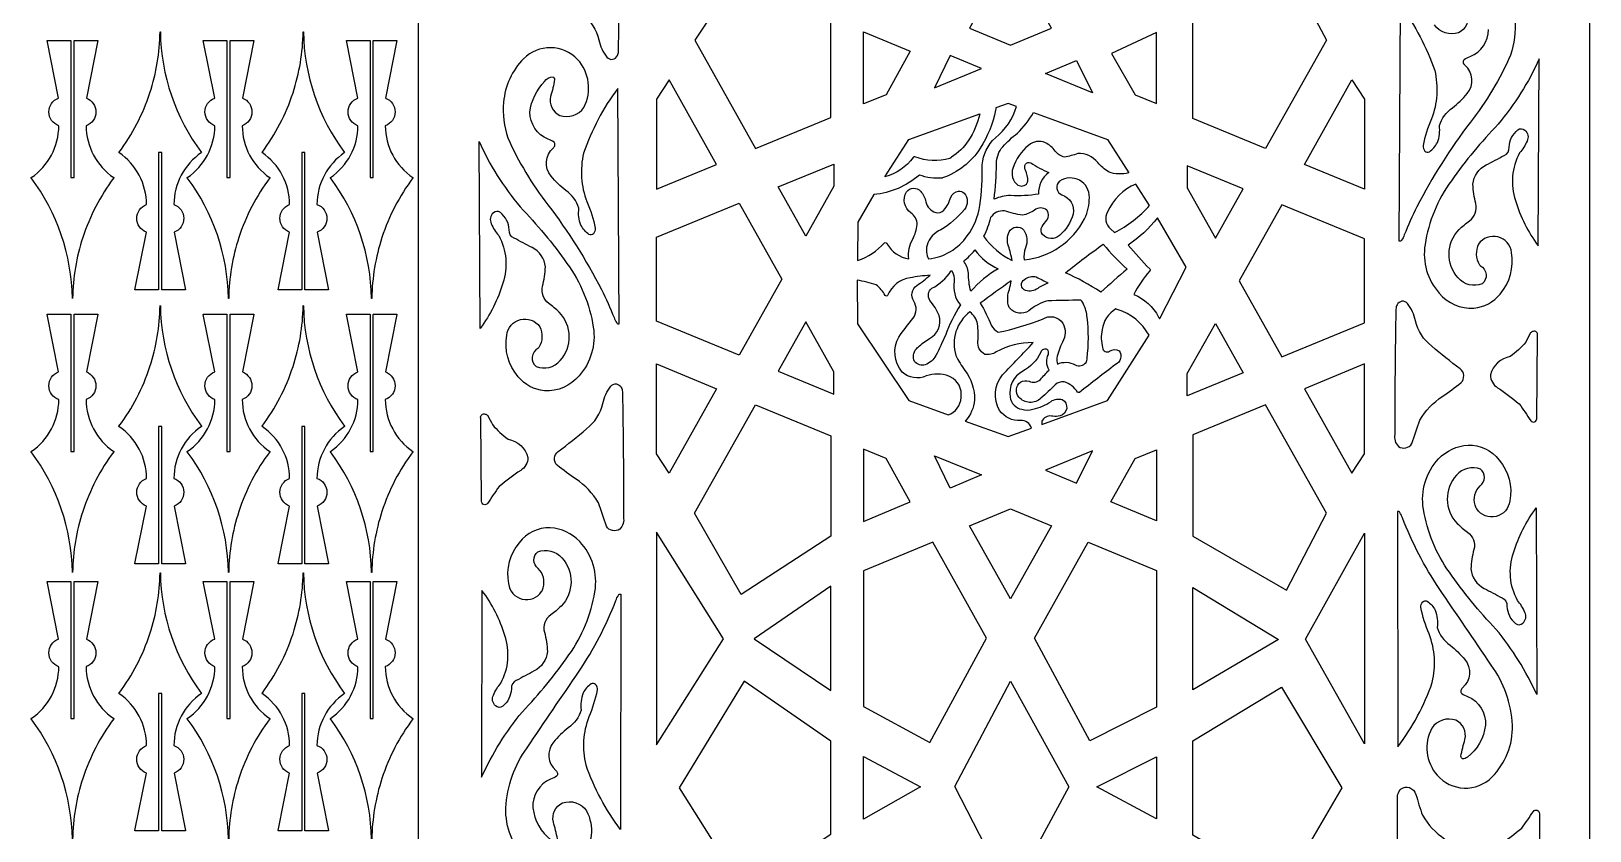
# Model space of a CAD drawing. Header units: millimetres. Extents: x -4954 to -3961, y 1552 to 3546.
# Drawn here: x -4952 to -3961, y 2142 to 2651 of the extents above; entities that cross this region are included whole.
import ezdxf

# ---------------------------------------------------------------- set-up
doc = ezdxf.new("R2010")
doc.units = ezdxf.units.MM
doc.layers.add('Default', color=70, linetype='Continuous')

msp = doc.modelspace()

# ---------------------------------------------------------------- linework, layer by layer
at = {"layer": 'Default'}
for points in [[(-4705.56, 3543.08), (-4705.56, 1641.1)], [(-3960.56, 1552.08), (-3960.56, 3543.08)]]:
    msp.add_lwpolyline(points, dxfattribs=at)
for points in [[(-4585.37, 2726.28, 0.24666), (-4589.59, 2722, -0.027343), (-4593.77, 2708.73, -0.115738), (-4607.92, 2693.6, 0.015094), (-4619.97, 2684.75, 0.448773), (-4619.25, 2675.89, -0.020778), (-4601.1, 2661.63, -0.175205), (-4590.68, 2645.59, 0.124943), (-4585.58, 2634.64, 0.5741), (-4578.97, 2635.6, 0.122783), (-4578.23, 2638.16, 0.006777), (-4577.93, 2717.91, 0.263913), (-4580.23, 2725.59, 0.217884)], [(-4876.23, 2611.96, 0.075188), (-4869.77, 2650.67, -0.984999), (-4869.59, 2650.67, 0.158189), (-4843.43, 2574, -0.427199), (-4843.45, 2573.87, 0.246783), (-4860.99, 2540.84, -0.711573), (-4860.86, 2523.23), (-4853.59, 2486.68, -0.472994), (-4853.68, 2486.58, 0.00008), (-4868.58, 2486.58, -0.414262), (-4868.67, 2486.67), (-4868.67, 2573.85), (-4870.69, 2573.85), (-4870.69, 2486.67, -0.414216), (-4870.78, 2486.58), (-4885.68, 2486.58, -0.472994), (-4885.77, 2486.68), (-4878.49, 2523.27, -0.701731), (-4878.37, 2540.8, 0.248166), (-4895.92, 2573.87, -0.427814), (-4895.94, 2574, 0.082025)], [(-4785.23, 2611.96, 0.075188), (-4778.77, 2650.67, -0.984999), (-4778.59, 2650.67, 0.158189), (-4752.43, 2574, -0.427199), (-4752.45, 2573.87, 0.246783), (-4769.99, 2540.84, -0.711573), (-4769.86, 2523.23), (-4762.59, 2486.68, -0.472994), (-4762.68, 2486.58, 0.00008), (-4777.58, 2486.58, -0.414262), (-4777.67, 2486.67), (-4777.67, 2573.85), (-4779.69, 2573.85), (-4779.69, 2486.67, -0.414216), (-4779.78, 2486.58), (-4794.68, 2486.58, -0.472994), (-4794.77, 2486.68), (-4787.49, 2523.27, -0.701731), (-4787.37, 2540.8, 0.248166), (-4804.92, 2573.87, -0.427814), (-4804.94, 2574, 0.082025)], [(-4918.92, 2519.85, 0.075188), (-4925.37, 2481.14, -0.984999), (-4925.55, 2481.14, 0.158189), (-4951.72, 2557.81, -0.427199), (-4951.69, 2557.94, 0.246783), (-4934.15, 2590.97, -0.711573), (-4934.28, 2608.58), (-4941.55, 2645.12, -0.472994), (-4941.46, 2645.23, 0.00008), (-4926.56, 2645.23, -0.414262), (-4926.47, 2645.14), (-4926.47, 2557.96), (-4924.45, 2557.96), (-4924.45, 2645.14, -0.414216), (-4924.36, 2645.23), (-4909.46, 2645.23, -0.472994), (-4909.37, 2645.12), (-4916.65, 2608.54, -0.701731), (-4916.77, 2591.01, 0.248166), (-4899.23, 2557.94, -0.427814), (-4899.2, 2557.81, 0.082025)], [(-4819.67, 2519.85, 0.075188), (-4826.12, 2481.14, -0.984999), (-4826.3, 2481.14, 0.158189), (-4852.47, 2557.81, -0.427199), (-4852.45, 2557.94, 0.246783), (-4834.9, 2590.97, -0.711573), (-4835.03, 2608.58), (-4842.3, 2645.12, -0.472994), (-4842.21, 2645.23, 0.00008), (-4827.31, 2645.23, -0.414262), (-4827.22, 2645.14), (-4827.22, 2557.96), (-4825.2, 2557.96), (-4825.2, 2645.14, -0.414216), (-4825.11, 2645.23), (-4810.21, 2645.23, -0.472994), (-4810.12, 2645.12), (-4817.41, 2608.54, -0.701731), (-4817.52, 2591.01, 0.248166), (-4799.98, 2557.94, -0.427814), (-4799.96, 2557.81, 0.082025)], [(-4728.67, 2519.85, 0.075188), (-4735.12, 2481.14, -0.984999), (-4735.3, 2481.14, 0.158189), (-4761.47, 2557.81, -0.427199), (-4761.45, 2557.94, 0.246783), (-4743.9, 2590.97, -0.711573), (-4744.03, 2608.58), (-4751.3, 2645.12, -0.472994), (-4751.21, 2645.23, 0.00008), (-4736.31, 2645.23, -0.414262), (-4736.22, 2645.14), (-4736.22, 2557.96), (-4734.2, 2557.96), (-4734.2, 2645.14, -0.414216), (-4734.11, 2645.23), (-4719.21, 2645.23, -0.472994), (-4719.12, 2645.12), (-4726.41, 2608.54, -0.701731), (-4726.52, 2591.01, 0.248166), (-4708.98, 2557.94, -0.427814), (-4708.96, 2557.81, 0.082025)], [(-4602.11, 2527.63, -0.124595), (-4603.44, 2538.5, 0.172423), (-4611.68, 2549.77, -0.054769), (-4621.11, 2558.91, -0.410266), (-4619.67, 2576.9, 0.433271), (-4619.22, 2580.56, 0.077861), (-4623, 2582.4, -0.30209), (-4634.58, 2599.69, -0.166916), (-4625.22, 2619.15, -0.240467), (-4619.88, 2622.01, -0.249398), (-4618.85, 2620.43, -0.027776), (-4621.39, 2609.64, 0.350829), (-4615.6, 2597.55, 0.341045), (-4600.27, 2602.64, 0.314169), (-4604.29, 2633.2, 0.418503), (-4638.62, 2633.63, 0.174326), (-4651.33, 2605.96, 0.109576), (-4648.59, 2583.32, 0.062275), (-4623.12, 2540.65, -0.041735), (-4589.01, 2486.86, -0.014891), (-4581.08, 2468.93, 0.086617), (-4579.37, 2465.57, 0.424926), (-4577.91, 2465.04), (-4578.72, 2614.69, 0.07905), (-4600.42, 2573.51, 0.152063), (-4598.35, 2542.71, -0.051417), (-4593.01, 2525.78, -0.189517), (-4594.19, 2522.29, -0.346809), (-4597.03, 2521.88, -0.126453)], [(-4001.84, 2588.14, -0.353881), (-4000.48, 2581.23, -0.082113), (-4005.24, 2573.63, 0.208904), (-4007.85, 2543.42, 0.086345), (-3993.46, 2514.64), (-3992.72, 2633.5, -0.068438), (-4018.8, 2592, 0.038835), (-4048.56, 2555.98, 0.121623), (-4065.34, 2515.35, 0.22635), (-4056.33, 2484.54, 0.242341), (-4034.29, 2474.99, 0.208918), (-4017.68, 2483.87, 0.224816), (-4010.33, 2510.37, 0.688915), (-4031.34, 2515.65, 0.265065), (-4030.67, 2502.57, 0.015041), (-4030.17, 2501.94, -0.529776), (-4029.03, 2490.31, -0.308634), (-4044.31, 2494.11, -0.394552), (-4043.74, 2524.89, -0.040002), (-4037.11, 2530.41, 0.299751), (-4033.02, 2541.46, -0.063831), (-4034.91, 2553.82, -0.255589), (-4026.46, 2566.07, 0.006267), (-4015.02, 2572.09, 0.333186), (-4011.89, 2577.37, -0.216277), (-4006.27, 2588.38, -0.361529)], [(-4415.91, 2547.22), (-4426.11, 2529.71), (-4426.18, 2505.26, 0.125472), (-4409.1, 2516.42, -0.534392), (-4407.34, 2515.68, 0.235946), (-4393.62, 2506.39, -0.161189), (-4391.17, 2518.76, 0.093652), (-4388.3, 2528.04, 0.24212), (-4392.31, 2535.6, -0.407968), (-4395.01, 2548.87, -0.48972), (-4386.21, 2549.28, -0.137177), (-4382.77, 2542.53, 0.259964), (-4376.48, 2535.74, 0.294367), (-4371.4, 2537.28, 0.115694), (-4366.95, 2545.59, -0.260914), (-4362.03, 2549.37, -0.193615), (-4358.44, 2548.08, -0.35846), (-4358.19, 2537.72, -0.078424), (-4373.17, 2524.77, 0.227439), (-4382.06, 2514.9, 0.180437), (-4381.08, 2506.22, 0.218334), (-4356.42, 2521.01, 0.128012), (-4348.49, 2540.17, 0.039134), (-4346.91, 2566.11, -0.192198), (-4338.57, 2583.31, 0.160372), (-4325.19, 2603.27), (-4330.45, 2605.16), (-4338.29, 2602.32, -0.083565), (-4338.4, 2600.94, -0.090015), (-4348.18, 2576.61, -0.164998), (-4372.21, 2557.74, -0.062986), (-4372.43, 2557.69, -0.112581), (-4386.89, 2559.63, -0.157496)], [(-4390.85, 2570.8, -0.172507), (-4408.78, 2558.5), (-4393.68, 2582.21), (-4348.57, 2598.57, -0.094164), (-4355.79, 2581.39), (-4355.79, 2581.39, -0.087436), (-4366.42, 2570.88), (-4366.42, 2570.88, -0.071711), (-4367.47, 2570.14, -0.166182), (-4389.73, 2571.25, 0.382931)], [(-4311.14, 2547.52, -0.055124), (-4328.95, 2546.54, 0.108731), (-4339.39, 2544.22, 0.025779), (-4337.86, 2566.73, -0.178289), (-4333.94, 2577.6), (-4333.94, 2577.6, -0.035364), (-4324.6, 2586.29, 0.078847), (-4314.44, 2599.36), (-4267.22, 2582.21), (-4253.81, 2561.1, -0.17089), (-4266.54, 2561.64, -0.07806), (-4273.51, 2567.61, 0.234516), (-4286.23, 2573.3, -0.056939), (-4294.68, 2571.08, -0.1886), (-4300.49, 2574.78, 0.121245), (-4306.76, 2580.2, 0.281187), (-4317.46, 2578.5, 0.151531), (-4327.39, 2563.87, 0.331289), (-4324.28, 2553.22, 0.401515), (-4318.33, 2554.57, 0.107941), (-4318, 2555.67, 0.119899), (-4319.41, 2562.61, -0.230232), (-4319.5, 2566.56, -0.337465), (-4316.06, 2567.42, 0.046703), (-4304.65, 2561.23, 0.244621)], [(-4657.8, 2535.56, 0.353881), (-4659.15, 2528.65, 0.082113), (-4654.4, 2521.04, -0.208904), (-4651.78, 2490.84, -0.086345), (-4666.17, 2462.06), (-4666.92, 2580.91, 0.068438), (-4640.83, 2539.42, -0.038835), (-4611.07, 2503.39, -0.121623), (-4594.3, 2462.76, -0.22635), (-4603.3, 2431.96, -0.242341), (-4625.34, 2422.4, -0.208918), (-4641.96, 2431.29, -0.224816), (-4649.31, 2457.78, -0.688915), (-4628.3, 2463.07, -0.265065), (-4628.97, 2449.98, -0.015041), (-4629.46, 2449.35, 0.529776), (-4630.61, 2437.72, 0.308634), (-4615.32, 2441.52, 0.394552), (-4615.9, 2472.3, 0.040002), (-4622.52, 2477.83, -0.299751), (-4626.62, 2488.87, 0.063831), (-4624.72, 2501.23, 0.255589), (-4633.18, 2513.49, -0.006267), (-4644.61, 2519.51, -0.333186), (-4647.75, 2524.79, 0.216277), (-4653.36, 2535.79, 0.361529)], [(-4346.06, 2520.65, 0.119776), (-4327.99, 2505.26, 0.045698), (-4330.27, 2514.44, -0.192011), (-4329.91, 2523.43, -0.524316), (-4320.57, 2524.63, -0.261481), (-4319.44, 2513.35, 0.130982), (-4320.25, 2505.71, 0.254858), (-4281.83, 2531.84, 0.110118), (-4278.78, 2545.36, 0.610354), (-4297.71, 2555.67, 0.572121), (-4296.31, 2547.03, -0.391735), (-4289.16, 2534.8, -0.157271), (-4297.87, 2521.24, -0.427734), (-4308.51, 2521.71, -0.320865), (-4308.87, 2526.79, -0.060779), (-4305.76, 2530.86, 0.322721), (-4305.85, 2537.3), (-4305.85, 2537.3, 0.355403), (-4313.67, 2537.28, -0.113621), (-4321.31, 2534.15, -0.056422), (-4332.79, 2536.84, 0.27598), (-4341.63, 2532.5, -0.051473)], [(-4240.53, 2540.24), (-4249.18, 2553.84, 0.190755), (-4267.31, 2536.12, 0.360966), (-4265.41, 2525.43), (-4262.8, 2523.06, 0.094875)], [(-4234.23, 2468.04), (-4233.71, 2468.85), (-4217.2, 2501.08), (-4235.52, 2532.29, -0.07883), (-4254.18, 2515.07, 0.009925), (-4240.42, 2499.84, -0.426734), (-4240.35, 2498.58, 0.065646), (-4250.57, 2483.7, -0.17501), (-4234.84, 2469.28), (-4234.84, 2469.28, -0.010745)], [(-4351.55, 2511.92, 0.129064), (-4336.88, 2500, 0.074171), (-4354.26, 2485.67, -0.070702), (-4355.6, 2497.24, 0.113861), (-4358.73, 2504.86, 0.063971), (-4351.64, 2511.81), (-4351.64, 2511.81)], [(-4294.03, 2497.45, -0.015325), (-4269.93, 2515.63, 0.04614), (-4254.77, 2499.73, 0.005713), (-4271.5, 2485.19, 0.038778)], [(-4360.78, 2476.99, 0.054461), (-4370.36, 2457.62, -0.017492), (-4376.41, 2444.78, -0.170857), (-4383.17, 2438.84, -0.30963), (-4389.94, 2440.98, -0.325592), (-4388.84, 2448.94, -0.038721), (-4387.75, 2450.18, -0.044167), (-4380.45, 2455.59, 0.353711), (-4374.27, 2470.18, 0.066387), (-4380.2, 2479.89, -0.411746), (-4378.93, 2487.54, 0.121544), (-4366.83, 2498.43), (-4366.83, 2498.43), (-4366.48, 2498.97, -0.143735), (-4364.69, 2491.87, 0.23007)], [(-4426.55, 2492.65), (-4426.21, 2464.93), (-4393.69, 2416.15), (-4368.68, 2407.08, 0.320336), (-4360.43, 2418.12, 0.331969), (-4367.27, 2431.27, 0.014567), (-4368.17, 2431.74, 0.163555), (-4382.51, 2431.77, -0.301709), (-4397.86, 2434.3, -0.313436), (-4399.95, 2456.56, -0.020953), (-4390.89, 2468.57, 0.307944), (-4390.43, 2479.32, -0.400323), (-4388.51, 2489.43, 0.039296), (-4380.07, 2495.83, 0.02405), (-4392.81, 2494.26, 0.259406), (-4407.14, 2483.04, -0.587979), (-4408.65, 2483, 0.111986), (-4414.4, 2489.71, 0.056208)], [(-4284.14, 2480.02, -0.002135), (-4305.26, 2479.61, 0.11238), (-4317.4, 2473.28, -0.396764), (-4329.37, 2474.91, -0.112924), (-4330.36, 2477.14, -0.144638), (-4329.67, 2486.86, 0.024127), (-4328.49, 2492.24, 0.008608), (-4348.18, 2478.07, -0.040978), (-4341.26, 2464.05, 0.119194), (-4336.74, 2459.62, 0.043721), (-4308.64, 2467.9, -0.406382), (-4295.66, 2465.45, -0.254662), (-4295.88, 2453.21, 0.074005), (-4299.5, 2443.11, 0.078937), (-4299.12, 2439.38, -0.239674), (-4287.83, 2438.84, 0.346212), (-4280.92, 2440.32, 0.166462), (-4280.26, 2443.11, 0.060766), (-4280.21, 2468.94, 0.090993), (-4282.48, 2477.51), (-4282.48, 2477.51, 0.070578)], [(-4304.95, 2490.84, 0.082143), (-4311.64, 2487.49, -0.235479), (-4319.37, 2486.09, -0.640175), (-4320, 2493.21, -0.234123), (-4312.59, 2494.77, -0.021157)], [(-4042.93, 2436.32, -0.020506), (-4061.09, 2450.76, -0.174932), (-4071.44, 2466.86, 0.123758), (-4076.49, 2477.85, 0.573222), (-4083.11, 2476.94, 0.123075), (-4083.86, 2474.37, 0.006777), (-4084.49, 2394.62, 0.269714), (-4082.23, 2386.94, 0.42653), (-4073.68, 2388.76, -0.00318), (-4068.61, 2403.71, -0.115997), (-4054.4, 2418.74, 0.015127), (-4042.31, 2427.52, 0.42383)], [(-4918.92, 2345.62, 0.075188), (-4925.37, 2306.91, -0.984999), (-4925.55, 2306.91, 0.158189), (-4951.72, 2383.58, -0.427199), (-4951.69, 2383.71, 0.246783), (-4934.15, 2416.73, -0.711573), (-4934.28, 2434.35), (-4941.55, 2470.89, -0.472994), (-4941.46, 2471, 0.00008), (-4926.56, 2471, -0.414262), (-4926.47, 2470.91), (-4926.47, 2383.72), (-4924.45, 2383.72), (-4924.45, 2470.91, -0.414216), (-4924.36, 2471), (-4909.46, 2471, -0.472994), (-4909.37, 2470.89), (-4916.65, 2434.31, -0.701731), (-4916.77, 2416.78, 0.248166), (-4899.23, 2383.71, -0.427814), (-4899.2, 2383.58, 0.082025)], [(-4876.23, 2437.72, 0.075188), (-4869.77, 2476.44, -0.984999), (-4869.59, 2476.44, 0.158189), (-4843.43, 2399.77, -0.427199), (-4843.45, 2399.64, 0.246783), (-4860.99, 2366.61, -0.711573), (-4860.86, 2349), (-4853.59, 2312.45, -0.472994), (-4853.68, 2312.34, 0.00008), (-4868.58, 2312.34, -0.414262), (-4868.67, 2312.43), (-4868.67, 2399.62), (-4870.69, 2399.62), (-4870.69, 2312.43, -0.414216), (-4870.78, 2312.34), (-4885.68, 2312.34, -0.472994), (-4885.77, 2312.45), (-4878.49, 2349.04, -0.701731), (-4878.37, 2366.57, 0.248166), (-4895.92, 2399.64, -0.427814), (-4895.94, 2399.77, 0.082025)], [(-4819.67, 2345.62, 0.075188), (-4826.12, 2306.91, -0.984999), (-4826.3, 2306.91, 0.158189), (-4852.47, 2383.58, -0.427199), (-4852.45, 2383.71, 0.246783), (-4834.9, 2416.73, -0.711573), (-4835.03, 2434.35), (-4842.3, 2470.89, -0.472994), (-4842.21, 2471, 0.00008), (-4827.31, 2471, -0.414262), (-4827.22, 2470.91), (-4827.22, 2383.72), (-4825.2, 2383.72), (-4825.2, 2470.91, -0.414216), (-4825.11, 2471), (-4810.21, 2471, -0.472994), (-4810.12, 2470.89), (-4817.41, 2434.31, -0.701731), (-4817.52, 2416.78, 0.248166), (-4799.98, 2383.71, -0.427814), (-4799.96, 2383.58, 0.082025)], [(-4785.23, 2437.72, 0.075188), (-4778.77, 2476.44, -0.984999), (-4778.59, 2476.44, 0.158189), (-4752.43, 2399.77, -0.427199), (-4752.45, 2399.64, 0.246783), (-4769.99, 2366.61, -0.711573), (-4769.86, 2349), (-4762.59, 2312.45, -0.472994), (-4762.68, 2312.34, 0.00008), (-4777.58, 2312.34, -0.414262), (-4777.67, 2312.43), (-4777.67, 2399.62), (-4779.69, 2399.62), (-4779.69, 2312.43, -0.414216), (-4779.78, 2312.34), (-4794.68, 2312.34, -0.472994), (-4794.77, 2312.45), (-4787.49, 2349.04, -0.701731), (-4787.37, 2366.57, 0.248166), (-4804.92, 2399.64, -0.427814), (-4804.94, 2399.77, 0.082025)], [(-4728.67, 2345.62, 0.075188), (-4735.12, 2306.91, -0.984999), (-4735.3, 2306.91, 0.158189), (-4761.47, 2383.58, -0.427199), (-4761.45, 2383.71, 0.246783), (-4743.9, 2416.73, -0.711573), (-4744.03, 2434.35), (-4751.3, 2470.89, -0.472994), (-4751.21, 2471, 0.00008), (-4736.31, 2471, -0.414262), (-4736.22, 2470.91), (-4736.22, 2383.72), (-4734.2, 2383.72), (-4734.2, 2470.91, -0.414216), (-4734.11, 2471), (-4719.21, 2471, -0.472994), (-4719.12, 2470.89), (-4726.41, 2434.31, -0.701731), (-4726.52, 2416.78, 0.248166), (-4708.98, 2383.71, -0.427814), (-4708.96, 2383.58, 0.082025)], [(-4330.45, 2393.19), (-4315.65, 2398.56, 0.374449), (-4322.56, 2403.36, -0.256515), (-4335.93, 2409.89, -0.308165), (-4334.07, 2432.51, 0.007627), (-4314.58, 2452.99, 0.130802), (-4338.09, 2447.08, -0.19928), (-4345.34, 2445.54, -0.307239), (-4349.7, 2453.81, 0.042642), (-4349.91, 2464.92, 0.180927), (-4354.74, 2472.51, 0.319504), (-4363.67, 2444.77, 0.054033), (-4357.94, 2435.36, -0.166081), (-4351.83, 2416.51, -0.169094), (-4357.78, 2403.11)], [(-4240.83, 2457.64, 0.191192), (-4261.03, 2474.12, 0.005248), (-4261.9, 2474.42, 0.227781), (-4270.76, 2461.25, 0.101613), (-4270.48, 2449.79, 0.518279), (-4265.93, 2447.46, -0.289941), (-4259.89, 2447.85, -0.471569), (-4262.21, 2439.04, 0.003928), (-4285.1, 2421.34, -0.388198), (-4286.31, 2421.46, 0.184808), (-4294.93, 2428.03, 0.215902), (-4300.55, 2426.21, -0.027099), (-4309.57, 2417.66, -0.434971), (-4323.68, 2418.38, -0.432111), (-4322.59, 2427.85, -0.239954), (-4317.17, 2428.39, 0.305245), (-4309.92, 2429.57, -0.004872), (-4304.48, 2435.56, -0.247573), (-4304.84, 2445.49, 0.257412), (-4305.57, 2448.63, 0.440874), (-4309.68, 2446.89, -0.161643), (-4321.19, 2434.82, 0.313158), (-4329.25, 2418.35, 0.315774), (-4321.75, 2410.56, 0.132981), (-4314.69, 2410.63, 0.098884), (-4303.19, 2415.59, -0.214489), (-4296.02, 2416.81, -0.680386), (-4297.47, 2406.51, -0.12562), (-4302.01, 2406.11, 0.329253), (-4308.65, 2403.68, 0.195203), (-4309.04, 2400.96), (-4267.22, 2416.14)], [(-3994.32, 2404.61), (-3994.31, 2404.8), (-3993.78, 2457.62, 0.583524), (-3996.58, 2460.12, 0.213218), (-3998.22, 2459.15, 0.026857), (-4001.28, 2453.38, -0.067631), (-4011.2, 2444.2, 0.290968), (-4023.79, 2432.41, 0.262406), (-4019.19, 2424.29, -0.025663), (-4005.47, 2414.03, -0.012763), (-3998.17, 2403.31, 0.726847)], [(-4616.7, 2383.74, 0.020506), (-4598.55, 2398.18, 0.174932), (-4588.2, 2414.28, -0.123758), (-4583.14, 2425.26, -0.573222), (-4576.52, 2424.35, -0.123075), (-4575.78, 2421.79, -0.006777), (-4575.15, 2342.04, -0.269714), (-4577.4, 2334.35, -0.42653), (-4585.96, 2336.17, 0.00318), (-4591.03, 2351.12, 0.115997), (-4605.23, 2366.16, -0.015127), (-4617.32, 2374.93, -0.42383)], [(-4665.32, 2352.03), (-4665.33, 2352.22), (-4665.85, 2405.03, -0.583524), (-4663.05, 2407.53, -0.213218), (-4661.42, 2406.57, -0.026857), (-4658.35, 2400.8, 0.067631), (-4648.44, 2391.62, -0.290968), (-4635.84, 2379.82, -0.262406), (-4640.45, 2371.7, 0.025663), (-4654.16, 2361.44, 0.012763), (-4661.46, 2350.72, -0.726847)], [(-4003.26, 2274.44, 0.357202), (-4001.88, 2281.35, 0.082144), (-4006.6, 2288.98, -0.20864), (-4009.09, 2319.2, -0.086484), (-3994.58, 2347.89), (-3994.33, 2229.03, 0.068295), (-4020.24, 2270.69, -0.038709), (-4049.85, 2306.91, -0.11336), (-4066.38, 2347.04, -0.233622), (-4056.72, 2379.08, -0.183691), (-4038, 2387.81, -0.239584), (-4018.25, 2378.31, -0.230445), (-4011.43, 2352.27, -0.690603), (-4032.48, 2347.16, -0.088334), (-4033.39, 2349.57, -0.299533), (-4030.23, 2361.88, 0.475634), (-4030.05, 2372.45, 0.308512), (-4045.35, 2368.75, 0.394499), (-4044.89, 2337.96, 0.039778), (-4038.3, 2332.4, -0.299111), (-4034.25, 2321.33, 0.063872), (-4036.19, 2308.98, 0.25494), (-4027.79, 2296.67, -0.006297), (-4016.38, 2290.58, -0.332396), (-4013.27, 2285.28, 0.216468), (-4007.73, 2274.25, 0.361667)], [(-4058.91, 2282.72, -0.124348), (-4057.63, 2271.85, 0.171984), (-4049.44, 2260.52, -0.053003), (-4040.04, 2251.33, -0.410921), (-4041.56, 2233.35, 0.433717), (-4042.02, 2229.68, 0.077739), (-4038.25, 2227.83, -0.322399), (-4026.93, 2209.55, -0.197218), (-4038.42, 2189.16, -0.160321), (-4041.54, 2188.23, -0.249131), (-4042.56, 2189.82, -0.027786), (-4039.97, 2200.59, 0.350097), (-4045.72, 2212.73, 0.341491), (-4061.07, 2207.73, 0.306802), (-4057.71, 2177.79, 0.432338), (-4022.83, 2176.5, 0.206013), (-4009.76, 2209.68, 0.144673), (-4023.29, 2247.84, 0.003386), (-4056.38, 2296.47, -0.053849), (-4079.7, 2341.56, 0.086443), (-4081.4, 2344.93, 0.424748), (-4082.86, 2345.47), (-4082.67, 2195.81, 0.079206), (-4060.79, 2236.86, 0.152055), (-4062.73, 2267.68, -0.051326), (-4068.01, 2284.63, -0.172307), (-4066.83, 2288.12, -0.346332), (-4063.97, 2288.51, -0.126385)], [(-4656.37, 2221.86, -0.357202), (-4657.75, 2228.77, -0.082144), (-4653.03, 2236.4, 0.20864), (-4650.54, 2266.62, 0.086484), (-4665.05, 2295.31), (-4665.31, 2176.44, -0.068295), (-4639.39, 2218.11, 0.038709), (-4609.78, 2254.32, 0.11336), (-4593.25, 2294.46, 0.233622), (-4602.91, 2326.5, 0.183691), (-4621.63, 2335.22, 0.239584), (-4641.39, 2325.72, 0.230445), (-4648.21, 2299.69, 0.690603), (-4627.15, 2294.58, 0.088334), (-4626.24, 2296.99, 0.299533), (-4629.4, 2309.3, -0.475634), (-4629.58, 2319.87, -0.308512), (-4614.29, 2316.17, -0.394499), (-4614.74, 2285.37, -0.039778), (-4621.33, 2279.81, 0.299111), (-4625.38, 2268.74, -0.063872), (-4623.44, 2256.4, -0.25494), (-4631.84, 2244.09, 0.006297), (-4643.26, 2237.99, 0.332396), (-4646.37, 2232.69, -0.216468), (-4651.9, 2221.66, -0.361667)], [(-4918.92, 2175.71, 0.075188), (-4925.37, 2137, -0.984999), (-4925.55, 2137, 0.158189), (-4951.72, 2213.67, -0.427199), (-4951.69, 2213.8, 0.246783), (-4934.15, 2246.82, -0.711573), (-4934.28, 2264.44), (-4941.55, 2300.98, -0.472994), (-4941.46, 2301.09, 0.00008), (-4926.56, 2301.09, -0.414262), (-4926.47, 2301), (-4926.47, 2213.82), (-4924.45, 2213.82), (-4924.45, 2301, -0.414216), (-4924.36, 2301.09), (-4909.46, 2301.09, -0.472994), (-4909.37, 2300.98), (-4916.65, 2264.4, -0.701731), (-4916.77, 2246.87, 0.248166), (-4899.23, 2213.8, -0.427814), (-4899.2, 2213.67, 0.082025)], [(-4876.23, 2267.82, 0.075188), (-4869.77, 2306.53, -0.984999), (-4869.59, 2306.53, 0.158189), (-4843.43, 2229.86, -0.427199), (-4843.45, 2229.73, 0.246783), (-4860.99, 2196.7, -0.711573), (-4860.86, 2179.09), (-4853.59, 2142.54, -0.472994), (-4853.68, 2142.44, 0.00008), (-4868.58, 2142.44, -0.414262), (-4868.67, 2142.53), (-4868.67, 2229.71), (-4870.69, 2229.71), (-4870.69, 2142.53, -0.414216), (-4870.78, 2142.44), (-4885.68, 2142.44, -0.472994), (-4885.77, 2142.54), (-4878.49, 2179.13, -0.701731), (-4878.37, 2196.66, 0.248166), (-4895.92, 2229.73, -0.427814), (-4895.94, 2229.86, 0.082025)], [(-4819.67, 2175.71, 0.075188), (-4826.12, 2137, -0.984999), (-4826.3, 2137, 0.158189), (-4852.47, 2213.67, -0.427199), (-4852.45, 2213.8, 0.246783), (-4834.9, 2246.82, -0.711573), (-4835.03, 2264.44), (-4842.3, 2300.98, -0.472994), (-4842.21, 2301.09, 0.00008), (-4827.31, 2301.09, -0.414262), (-4827.22, 2301), (-4827.22, 2213.82), (-4825.2, 2213.82), (-4825.2, 2301, -0.414216), (-4825.11, 2301.09), (-4810.21, 2301.09, -0.472994), (-4810.12, 2300.98), (-4817.41, 2264.4, -0.701731), (-4817.52, 2246.87, 0.248166), (-4799.98, 2213.8, -0.427814), (-4799.96, 2213.67, 0.082025)], [(-4785.23, 2267.82, 0.075188), (-4778.77, 2306.53, -0.984999), (-4778.59, 2306.53, 0.158189), (-4752.43, 2229.86, -0.427199), (-4752.45, 2229.73, 0.246783), (-4769.99, 2196.7, -0.711573), (-4769.86, 2179.09), (-4762.59, 2142.54, -0.472994), (-4762.68, 2142.44, 0.00008), (-4777.58, 2142.44, -0.414262), (-4777.67, 2142.53), (-4777.67, 2229.71), (-4779.69, 2229.71), (-4779.69, 2142.53, -0.414216), (-4779.78, 2142.44), (-4794.68, 2142.44, -0.472994), (-4794.77, 2142.54), (-4787.49, 2179.13, -0.701731), (-4787.37, 2196.66, 0.248166), (-4804.92, 2229.73, -0.427814), (-4804.94, 2229.86, 0.082025)], [(-4728.67, 2175.71, 0.075188), (-4735.12, 2137, -0.984999), (-4735.3, 2137, 0.158189), (-4761.47, 2213.67, -0.427199), (-4761.45, 2213.8, 0.246783), (-4743.9, 2246.82, -0.711573), (-4744.03, 2264.44), (-4751.3, 2300.98, -0.472994), (-4751.21, 2301.09, 0.00008), (-4736.31, 2301.09, -0.414262), (-4736.22, 2301), (-4736.22, 2213.82), (-4734.2, 2213.82), (-4734.2, 2301, -0.414216), (-4734.11, 2301.09), (-4719.21, 2301.09, -0.472994), (-4719.12, 2300.98), (-4726.41, 2264.4, -0.701731), (-4726.52, 2246.87, 0.248166), (-4708.98, 2213.8, -0.427814), (-4708.96, 2213.67, 0.082025)], [(-4075.32, 2169.87, -0.24666), (-4071.1, 2165.59, 0.027343), (-4066.92, 2152.32, 0.115738), (-4052.77, 2137.2, -0.015094), (-4040.72, 2128.34, -0.448773), (-4041.44, 2119.49, 0.020778), (-4059.59, 2105.22, 0.175205), (-4070.01, 2089.19, -0.124943), (-4075.11, 2078.24, -0.5741), (-4081.72, 2079.19, -0.122783), (-4082.45, 2081.76, -0.006777), (-4082.76, 2161.51, -0.263913), (-4080.46, 2169.19, -0.217884)], [(-3994.56, 2097.92, -0.312864), (-3997.81, 2100.8, 0.139682), (-4005.15, 2110.39, 0.018911), (-4009.67, 2113.99, -0.280916), (-4022.18, 2125.57, -0.274982), (-4017.58, 2133.95, 0.025719), (-4003.82, 2144.12, 0.01279), (-3996.48, 2154.79, -0.748308), (-3992.62, 2153.28), (-3992.31, 2100.46, -0.399768)]]:
    msp.add_lwpolyline(points, format="xyb", close=True, dxfattribs=at)
for points in [[(-4328.92, 2642.17), (-4302.81, 2653), (-4328.92, 2699.44), (-4355.04, 2653)], [(-4213.06, 2595.62), (-4213.06, 2660.15), (-4155.18, 2696.6), (-4128.03, 2645.49), (-4166.7, 2576.53)], [(-4443.21, 2596.27), (-4443.21, 2659.95), (-4496.75, 2694.97), (-4529.79, 2645.44), (-4491.15, 2576.53)], [(-4422.36, 2604.87), (-4422.36, 2650.72), (-4392.67, 2638.35), (-4408.12, 2610.72)], [(-4236.21, 2605.17), (-4236.21, 2650.35), (-4264.75, 2636.83), (-4249.73, 2610.72)], [(-4367.3, 2635.73), (-4377.36, 2615.08), (-4347.48, 2627.29)], [(-4286.93, 2632.58), (-4276.87, 2611.94), (-4306.75, 2624.14)], [(-4554, 2607.79), (-4554, 2550.61), (-4515.88, 2566.32), (-4546.04, 2620.14)], [(-4103.85, 2607.79), (-4103.85, 2550.61), (-4141.97, 2566.32), (-4111.8, 2620.14)], [(-4441.33, 2552.52), (-4459.2, 2520.62), (-4476.79, 2552), (-4441.33, 2566.63)], [(-4216.52, 2551.42), (-4198.65, 2519.52), (-4181.06, 2550.9), (-4216.52, 2565.53)], [(-4554, 2493.45), (-4554, 2520.16), (-4501.52, 2541.8), (-4474.39, 2493.45), (-4501.52, 2445.1), (-4554, 2466.73)], [(-4103.85, 2492.35), (-4103.85, 2519.06), (-4156.33, 2540.7), (-4183.45, 2492.35), (-4156.33, 2444), (-4103.85, 2465.63)], [(-4441.33, 2434.37), (-4459.2, 2466.27), (-4476.79, 2434.89), (-4441.33, 2420.26)], [(-4216.52, 2433.27), (-4198.65, 2465.17), (-4181.06, 2433.79), (-4216.52, 2419.16)], [(-4554, 2382.22), (-4554, 2439.4), (-4515.88, 2423.69), (-4546.04, 2369.87)], [(-4103.85, 2382.22), (-4103.85, 2439.4), (-4141.97, 2423.69), (-4111.8, 2369.87)], [(-4443.21, 2393.74), (-4443.21, 2329.95), (-4500.34, 2292.67), (-4529.82, 2344.51), (-4491.15, 2413.48)], [(-4213.06, 2329.88), (-4153.4, 2295.48), (-4128.03, 2344.51), (-4166.7, 2413.48), (-4213.06, 2394.39)], [(-4422.36, 2339.29), (-4392.67, 2351.66), (-4408.12, 2379.29), (-4422.36, 2385.14)], [(-4367.3, 2360.36), (-4377.36, 2381.01), (-4347.48, 2368.81)], [(-4286.93, 2363.51), (-4276.87, 2384.15), (-4306.75, 2371.95)], [(-4236.21, 2384.84), (-4236.21, 2339.59), (-4265.18, 2351.66), (-4249.72, 2379.29)], [(-4328.92, 2347.32), (-4302.81, 2336.49), (-4328.92, 2290.05), (-4355.04, 2336.49)], [(-4511.51, 2264.6), (-4554, 2332.51), (-4554, 2197.04)], [(-4141.36, 2264.33), (-4103.85, 2331.85), (-4103.85, 2197.65)], [(-4422.36, 2221.43), (-4380.18, 2198.61), (-4344.14, 2264.99), (-4378.31, 2326.03), (-4422.36, 2307.73)], [(-4236.21, 2221.16), (-4278.47, 2199.67), (-4313.71, 2264.99), (-4279.53, 2326.03), (-4236.21, 2308.04)], [(-4443.21, 2231.72), (-4443.21, 2297.95), (-4492.03, 2264.48)], [(-4213.06, 2232.19), (-4213.06, 2297.26), (-4158.51, 2264.14)], [(-4443.21, 2140.18), (-4443.21, 2199.51), (-4498.31, 2237.54), (-4539.65, 2169.69), (-4498.04, 2103.85)], [(-4291.95, 2170.29), (-4328.89, 2101.74), (-4364.39, 2170.56), (-4328.89, 2237.69)], [(-4213.06, 2139.67), (-4213.06, 2199.71), (-4156.65, 2233.87), (-4118.19, 2169.68), (-4155.46, 2106.07)], [(-4422.36, 2149.84), (-4422.36, 2189.7), (-4386.12, 2170.45)], [(-4236.21, 2150.08), (-4274.13, 2170.41), (-4236.21, 2189.47)]]:
    msp.add_lwpolyline(points, close=True, dxfattribs=at)
for points in [[(-4008.3, 2658.55, -0.109576), (-4011.04, 2635.9, -0.062275), (-4036.52, 2593.23, 0.041735), (-4070.62, 2539.44, 0.014891), (-4078.55, 2521.51, -0.086617), (-4080.27, 2518.16, -0.424926), (-4081.73, 2517.62), (-4080.92, 2667.28, -0.07905), (-4059.22, 2626.09, -0.152063), (-4061.28, 2595.29, 0.051417), (-4066.63, 2578.37, 0.189517), (-4065.45, 2574.87, 0.346809), (-4062.61, 2574.46, 0.126453), (-4057.52, 2580.22, 0.124595), (-4056.19, 2591.09, -0.172423), (-4047.96, 2602.36, 0.054769), (-4038.52, 2611.49, 0.410266), (-4039.96, 2629.48, -0.433271), (-4040.41, 2633.15, -0.077861), (-4036.63, 2634.98, 0.30209), (-4025.05, 2652.27, 0.166916)], [(-4038.24, 2662.23, -0.350829), (-4044.04, 2650.13, -0.341045), (-4059.37, 2655.22, -0.314169)], [(-4636.8, 2123.92, -0.206013), (-4649.88, 2157.09, -0.144673), (-4636.34, 2195.25, -0.003386), (-4603.25, 2243.89, 0.053849), (-4579.93, 2288.98, -0.086443), (-4578.23, 2292.34, -0.424748), (-4576.77, 2292.89), (-4576.97, 2143.23, -0.079206), (-4598.84, 2184.27, -0.152055), (-4596.9, 2215.09, 0.051326), (-4591.62, 2232.05, 0.172307), (-4592.81, 2235.54, 0.346332), (-4595.66, 2235.93, 0.126385), (-4600.72, 2230.14, 0.124348), (-4602.01, 2219.26, -0.171984), (-4610.2, 2207.94, 0.053003), (-4619.59, 2198.75, 0.410921), (-4618.08, 2180.76, -0.433717), (-4617.62, 2177.1, -0.077739), (-4621.38, 2175.24, 0.322399), (-4632.7, 2156.97, 0.197218), (-4621.21, 2136.57, 0.160321)], [(-4617.07, 2137.24, 0.027786), (-4619.66, 2148, -0.350097), (-4613.91, 2160.14, -0.341491), (-4598.57, 2155.15, -0.306802), (-4601.92, 2125.2, -0.432338)]]:
    msp.add_lwpolyline(points, format="xyb", dxfattribs=at)

doc.saveas('drawing.dxf')
